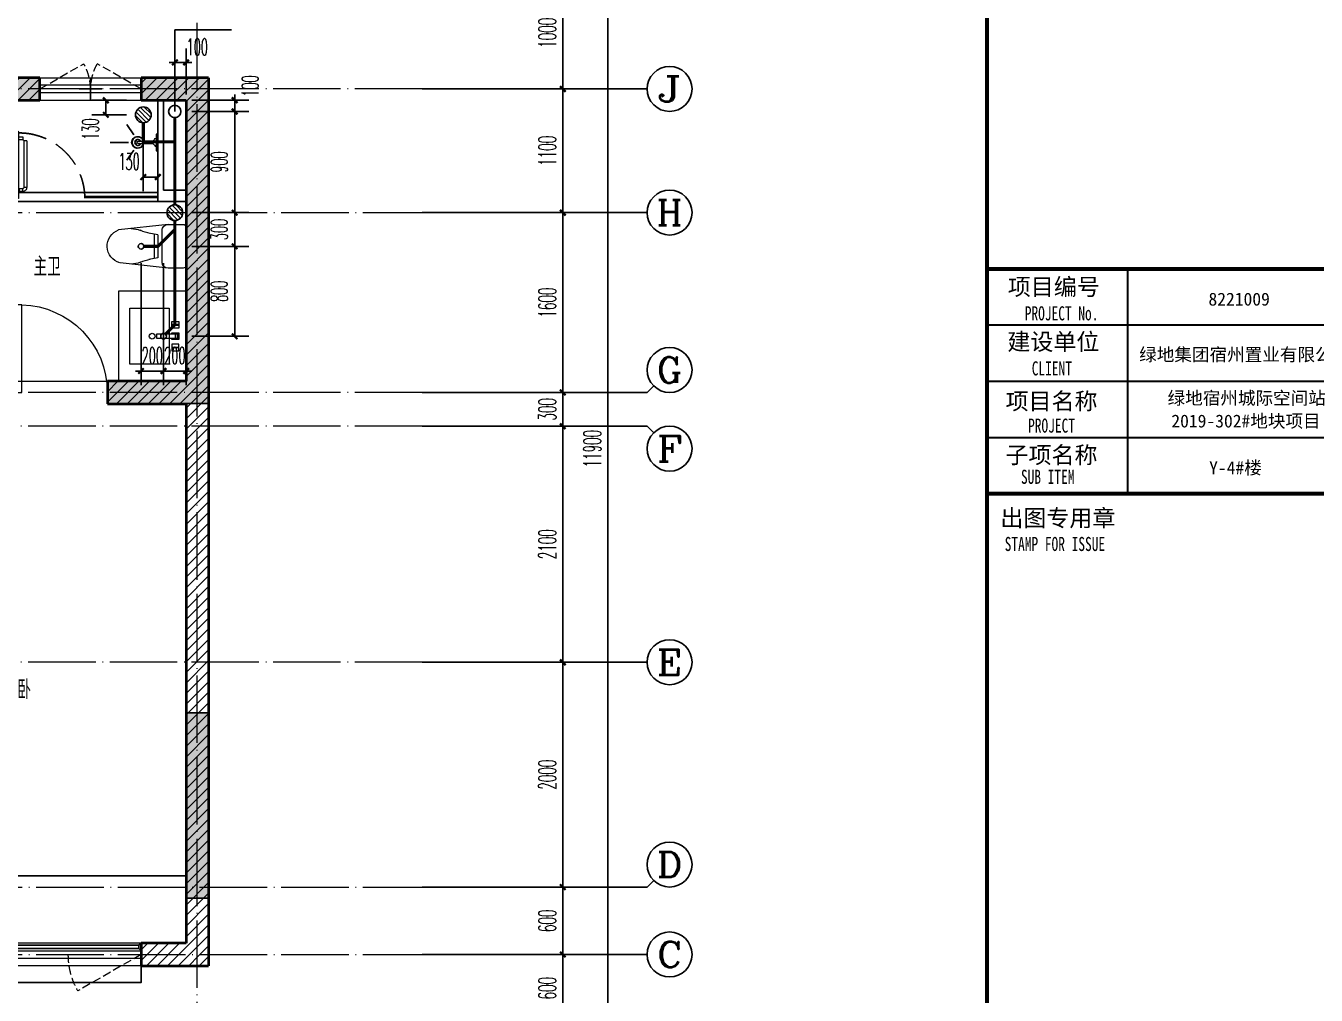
# Model space of a CAD drawing. Extents: x 27938 to 1042331, y -235042 to 1535213.
# Drawn here: x 729692 to 741167, y 135620 to 144244 of the extents above; entities that cross this region are included whole.
import ezdxf
from ezdxf.enums import TextEntityAlignment as Align

# ---------------------------------------------------------------- set-up
doc = ezdxf.new("R2010")
doc.units = 0
doc.header["$LTSCALE"] = 1000
doc.header["$MEASUREMENT"] = 0
doc.linetypes.add('DASH', pattern=[0.35, 0.25, -0.1])
doc.linetypes.add('DOTE', pattern=[2.42, 2, -0.2, 0.02, -0.2])
for name, color, linetype in [('$RECOVER_210609100354-32', 7, 'Continuous'), ('$RECOVER_210609100354-5', 7, 'Continuous'), ('3-栏杆1', 135, 'Continuous'), ('3.5方案汇报，与郭总、侯月琴确定户型_t8$0$2020.03.04 -1安徽标准化洋房户型(UA）_t8_t8$0$看线', 154, 'Continuous'), ('AXIS', 3, 'Continuous'), ('AXIS_TEXT', 4, 'Continuous'), ('COLUMN', 9, 'Continuous'), ('DIM_污水', 3, 'Continuous'), ('EQUIP_地漏', 7, 'Continuous'), ('EQUIP_污水', 7, 'Continuous'), ('IP-bath&kitchen-JOHNSON', 4, 'Continuous'), ('P-bath&kitchen-JOHNSON', 4, 'Continuous'), ('PIPE-污水', 2, 'W'), ('PUB_TEXT', 4, 'Continuous'), ('TWT_DIM', 3, 'Continuous'), ('VPIPE-污水', 2, 'W'), ('图框', 140, 'Continuous'), ('图签文字', 147, 'Continuous'), ('机电标识类', 1, 'Continuous'), ('看线', 251, 'Continuous')]:
    doc.layers.add(name, color=color, linetype=linetype)
for name, color, linetype, lineweight in [('DOTE', 19, 'DOTE', 9), ('LVTRY', 1, 'Continuous', 13), ('PUB_HATCH', 8, 'Continuous', 9), ('WALL', 9, 'Continuous', 40), ('WINDOW', 8, 'Continuous', 15), ('图签', 147, 'Continuous', 18), ('平面-空调室内机', 176, 'Continuous', 9), ('空调', 76, 'Continuous', 13)]:
    doc.layers.add(name, color=color, linetype=linetype, lineweight=lineweight)
doc.styles.add('_TCH_AXIS', font='COMPLEX', dxfattribs={"bigfont": 'GBCBIG'})
doc.styles.add('_TCH_DIM_T3', font='SIMPLEX.shx', dxfattribs={"width": 0.494118, "bigfont": 'GBCBIG.shx'})
doc.styles.add('COMPLEX', font='COMPLEX')
doc.styles.get("Standard").update_dxf_attribs({"font": 'gbenor.shx', "bigfont": 'gbcbig.shx'})
doc.styles.add('宋体', font='', dxfattribs={"height": 50})
doc.styles.add('建筑图签-1', font='simhei.ttf', dxfattribs={"width": 0.7})
doc.styles.get('宋体').set_extended_font_data('SimSun')
doc.linetypes.add('W', pattern='A,3,-0.2,["W",Standard,S=0.25,R=0,X=-0.1,Y=-0.115],-0.2', length=3.4)
doc.dimstyles.new('_TCH_ARCH&&50', dxfattribs={"dimtxt": 157.5, "dimasz": 50, "dimexe": 125, "dimexo": 150, "dimgap": 58.75, "dimtad": 1, "dimdec": 0, "dimzin": 0, "dimdsep": 46, "dimtxsty": '_TCH_DIM_T3', "dimblk": 'ARCHTICK', "dimcen": 0.09, "dimclrt": 7, "dimazin": 0, "dimtfac": 1, "dimtdec": 0, "dimtix": 1, "dimtmove": 2, "dimatfit": 3, "dimldrblk": 'ARCHTICK', "dimfxl": 1, "dimtolj": 1, "dimtzin": 0, "dimarcsym": 0})
doc.dimstyles.new('_TWT_ARCH&&50', dxfattribs={"dimtxt": 148.75, "dimasz": 50, "dimexe": 125, "dimexo": 150, "dimgap": 63.125, "dimtad": 1, "dimdec": 0, "dimzin": 0, "dimdsep": 46, "dimtxsty": '_TCH_DIM_T3', "dimblk": 'ARCHTICK', "dimcen": 0.09, "dimclrt": 7, "dimazin": 2, "dimtfac": 1, "dimtdec": 0, "dimtix": 1, "dimtmove": 2, "dimatfit": 3, "dimfxl": 1, "dimtolj": 1, "dimtzin": 0, "dimarcsym": 0})
pattern_1 = [(45, (0, 47.75), (-47.022601, 47.022601), [])]

# ---------------------------------------------------------------- blocks, each defined once
blk = doc.blocks.new('GFDGDGRDGRDG')
at = {"layer": 'DOTE', "linetype": 'DOTE', "ltscale": 0.3}
for p, q in [((624394, 360558), (624394, 376108)), ((626394, 371458), (573594, 371458)), ((573594, 370358), (626394, 370358)), ((626394, 368758), (573594, 368758)), ((626394, 368458), (573594, 368458)), ((626394, 366358), (573594, 366358)), ((573594, 364358), (626394, 364358)), ((573594, 363758), (626394, 363758))]:
    blk.add_line(p, q, dxfattribs=at)
blk = doc.blocks.new('rrrrrrrrrrrra')
at = {"color": 0}
for p, q in [((253, 484), (-87, 484)), ((-112, 459), (-112, 324)), ((278, 324), (278, 459)), ((-112, 324), (-64, -103)), ((-59, 271), (224, 271)), ((-21, 232), (-34, 154)), ((186, 232), (-21, 232)), ((186, 232), (199, 154)), ((278, 324), (228, -116)), ((191, 200), (-26, 200))]:
    blk.add_line(p, q, dxfattribs=at)
for centre, radius, start, end in [((-87, 459), 25, 90, 180), ((253, 459), 25, 0, 90), ((-59, 324), 53.3, 180, 270), ((224, 324), 53.3, 270, 0), ((-323, 210), 294, 333.5369, 351.4828), ((488, 210), 294, 188.5172, 206.4631), ((149, -3), 224, 158.5202, 180), ((16, -3), 224, 0, 21.4798), ((84, -64), 153, 195.0773, 340.1181)]:
    blk.add_arc(centre, radius, start, end, dxfattribs=at)
blk = doc.blocks.new('A$C1E0F638F')
at = {"color": 0}
for points in [[(500, 435), (500, 85), (0, 85), (0, 435)], [(270, 30), (230, 30), (230, 195), (270, 195)], [(120, 0), (180, 0), (180, 60), (120, 60)], [(147, 55), (153, 55), (153, 5), (147, 5)], [(230, 30), (270, 30), (270, 10), (230, 10)], [(380, 0), (320, 0), (320, 60), (380, 60)], [(353, 55), (347, 55), (347, 5), (353, 5)]]:
    blk.add_lwpolyline(points, close=True, dxfattribs=at)
blk.add_lwpolyline([(270, 60), (280, 60), (280, 0), (220, 0), (220, 60), (230, 60)], dxfattribs=at)
blk.add_circle((250, 236), 26, dxfattribs=at)
blk = doc.blocks.new('135')
blk.add_hatch(color=0).paths.add_polyline_path([(5, 2), (4, -1), (-5, 2), (-4, 5)])
at = {"color": 0}
for p, q in [((-6, 19), (-3, 19)), ((-3, 19), (-6, 19)), ((-6, 3), (5, -2)), ((-6, 3), (-5, 3)), ((-5, 11), (-5, 31)), ((5, 11), (-5, 11)), ((5, 10), (-5, 10)), ((-5, 3), (-4, 6)), ((-4, 6), (5, 2)), ((0, 0), (0, 39)), ((6, 19), (3, 19)), ((3, 19), (6, 19)), ((4, -1), (5, 2)), ((5, 11), (5, 32)), ((4, -1), (6, -2))]:
    blk.add_line(p, q, dxfattribs=at)
for centre, radius, start, end in [((6, 16), 13.5, 151.0147, 204.8403), ((13, 4), 20.5, 163.0924, 182.0012), ((-6, 4), 1, 184.2275, 248.4661), ((-5, 22), 0.5, 335.7643, 151.0147), ((4, 18), 9.42, 155.7643, 171.9773), ((9, 15), 14.6, 166.278, 198.0953), ((14, 4), 19.5, 163.7443, 182.5269), ((-5, 3), 0.5, 181.9385, 247.2597), ((5, 22), 0.5, 29.8425, 204.574), ((-6, 17), 11.7, 10.475, 24.574), ((-6, 15), 12.4, 338.6449, 16.0476), ((29, 7), 24, 172.9439, 199.2318), ((-6, 16), 13.4, 334.9111, 29.8425), ((26, 6), 20.6, 169.1454, 199.9526), ((6, -1), 1.17, 247.4597, 19.9526), ((6, -1), 0.5, 247.4597, 19.2318)]:
    blk.add_arc(centre, radius, start, end, dxfattribs=at)
blk.add_open_spline([(-5, 31), (-4, 31), (-2, 33), (1, 29), (3, 31), (5, 32)], degree=3, knots=[0, 0, 0, 0, 3.066329, 6.218313, 11.124135, 11.124135, 11.124135, 11.124135], dxfattribs=at)
blk = doc.blocks.new('SDFAWERAWER')
at = {"layer": 'LVTRY', "color": 0}
for p, q in [((593941, -1242210), (593784, -1242595)), ((593941, -1242210), (593965, -1242220)), ((593988, -1242191), (593978, -1242214)), ((594017, -1242203), (593988, -1242191)), ((594016, -1242220), (594027, -1242193)), ((594026, -1242204), (594018, -1242222)), ((594025, -1242211), (594021, -1242220)), ((594023, -1242211), (594030, -1242194)), ((594025, -1242211), (594031, -1242197)), ((594027, -1242193), (594033, -1242195)), ((594030, -1242194), (594031, -1242197)), ((594032, -1242197), (594033, -1242195)), ((594033, -1242195), (594034, -1242197)), ((594034, -1242198), (594034, -1242197)), ((594047, -1242201), (594036, -1242229)), ((594037, -1242211), (594088, -1242232)), ((594042, -1242228), (594051, -1242205)), ((594050, -1242202), (594043, -1242218)), ((594047, -1242201), (594050, -1242202)), ((594050, -1242202), (594051, -1242205)), ((593965, -1242220), (593807, -1242604)), ((594007, -1242226), (593978, -1242214)), ((594016, -1242220), (594022, -1242223)), ((594018, -1242222), (594021, -1242220)), ((594023, -1242221), (594022, -1242223)), ((594022, -1242223), (594024, -1242222)), ((594024, -1242221), (594024, -1242222)), ((594028, -1242234), (594078, -1242255)), ((594036, -1242229), (594039, -1242230)), ((594039, -1242230), (594045, -1242214)), ((594039, -1242230), (594042, -1242228)), ((594057, -1242246), (594067, -1242223)), ((593784, -1242595), (593807, -1242604)), ((593803, -1242641), (593813, -1242618)), ((593803, -1242641), (593833, -1242653)), ((593813, -1242618), (593842, -1242630)), ((593842, -1242630), (593833, -1242653)), ((593834, -1242656), (593833, -1242653)), ((593845, -1242629), (593834, -1242656)), ((593836, -1242657), (593834, -1242656)), ((593848, -1242630), (593836, -1242657)), ((593845, -1242629), (593842, -1242630)), ((593848, -1242630), (593845, -1242629)), ((593847, -1242662), (593858, -1242634)), ((593847, -1242662), (593850, -1242663)), ((593850, -1242663), (593861, -1242635)), ((593852, -1242662), (593862, -1242637)), ((593858, -1242634), (593861, -1242635)), ((593861, -1242635), (593862, -1242637))]:
    blk.add_line(p, q, dxfattribs=at)
blk.add_lwpolyline([(593823, -1242717), (594046, -1242174), (594037, -1242170), (593814, -1242713)], close=True, dxfattribs=at)
blk.add_arc((594075, -1242240), 15.3, 281.7932, 33.7019, dxfattribs=at)
for centre, major_axis, start_param, end_param in [((593974, -1242224), (3.93, 9.6), 0, 1.570796), ((593817, -1242608), (13.5, 33.1), 1.570796, 3.141593), ((593817, -1242608), (3.93, 9.6), 1.570796, 3.141593)]:
    blk.add_ellipse(centre, major_axis=major_axis, ratio=1, start_param=start_param, end_param=end_param, dxfattribs=at)
at = {"layer": 'P-bath&kitchen-JOHNSON', "color": 0, "linetype": 'DASH'}
blk.add_arc((593810, -1242714), 586, 67.5369, 157.1325, dxfattribs=at)
at = {"layer": 'LVTRY', "color": 8, "xscale": -1, "rotation": 157.7329157530927}
blk.add_blockref('135', (594045, -1242162), dxfattribs=at)
blk = doc.blocks.new('A$C5DCB2F21')
at = {"layer": 'IP-bath&kitchen-JOHNSON', "color": 0}
for p, q in [((-68, -213), (-158, -275)), ((68, -213), (158, -275)), ((0, -261), (0, -425))]:
    blk.add_line(p, q, dxfattribs=at)
for centre, major_axis, ratio, start_param, end_param in [((0, -179), (-51, 0), 0.990052, -1.36297, 4.504563), ((0, -178), (-26.8, 0), 0.994812, -1.167677, 4.309269)]:
    blk.add_ellipse(centre, major_axis=major_axis, ratio=ratio, start_param=start_param, end_param=end_param, dxfattribs=at)
at = {"layer": 'LVTRY', "color": 0}
for p, q in [((74, 0), (-74, 0)), ((-10, -174), (-10, -49)), ((11, -174), (11, -49))]:
    blk.add_line(p, q, dxfattribs=at)
blk.add_lwpolyline([(74, 0), (74, -16), (-74, -16), (-74, 0)], dxfattribs=at)
for points in [[(-26, -31, -0.364142), (-38, -16, -0.020495)], [(-10, -49, 0.214893), (-26, -31, 7.649644)], [(11, -49, -0.21439), (26, -31, -7.649644)], [(26, -31, 0.364142), (38, -16, 0.020495)]]:
    blk.add_lwpolyline(points, format="xyb", dxfattribs=at)
blk.add_arc((0, -174), 10.5, 180, 0, dxfattribs=at)
for centre, major_axis, ratio, start_param, end_param in [((0, -181), (53.6, 0), 0.987577, 1.76809, 7.656688), ((-12, -165), (0, 1.43), 0.85, -1.570796, 4.712389), ((-12, -189), (0, 1.43), 0.85, 4.712389, 10.995574), ((12, -165), (0, 1.43), 0.85, 4.712389, 10.995574), ((12, -189), (0, 1.43), 0.85, 4.712389, 10.995574)]:
    blk.add_ellipse(centre, major_axis=major_axis, ratio=ratio, start_param=start_param, end_param=end_param, dxfattribs=at)
blk = doc.blocks.new('fgdfsdfsfssfes')
at = {"layer": '$RECOVER_210609100354-32', "color": 8}
for points in [[(575944, 371358), (575944, 370458), (575694, 370458)], [(575894, 371358), (575894, 370558), (575694, 370558)]]:
    blk.add_lwpolyline(points, dxfattribs=at)
at = {"layer": 'IP-bath&kitchen-JOHNSON', "color": 8}
for p, q in [((575944, 370538), (577294, 370538)), ((575944, 370503), (576594, 370503)), ((575944, 370493), (576594, 370493)), ((575944, 370458), (577294, 370458)), ((576594, 370493), (576594, 370503)), ((577294, 370493), (577194, 370493)), ((577194, 370483), (577194, 370493)), ((577294, 370483), (577194, 370483))]:
    blk.add_line(p, q, dxfattribs=at)
at = {"layer": 'LVTRY', "color": 8}
blk.add_lwpolyline([(576294, 368858), (575694, 368858), (575694, 369658), (576294, 369658)], close=True, dxfattribs=at)
at = {"layer": 'IP-bath&kitchen-JOHNSON', "color": 8, "rotation": 22.25976934310711}
blk.add_blockref('SDFAWERAWER', (-443125, 1295644), dxfattribs=at)
at = {"layer": 'LVTRY', "color": 8, "rotation": 90.008488524447}
blk.add_blockref('A$C5DCB2F21', (575944, 370983), dxfattribs=at)
at = {"layer": 'LVTRY', "color": 8, "extrusion": (0, 0, -1), "xscale": -1, "zscale": -1, "rotation": 270}
blk.add_blockref('rrrrrrrrrrrra', (-576178, 369976), dxfattribs=at)
at = {"layer": 'LVTRY', "color": 8, "xscale": -1, "rotation": 270}
blk.add_blockref('A$C1E0F638F', (575759, 369009), dxfattribs=at)
blk = doc.blocks.new('HFHFHFHFTF')
at = {"layer": 'PUB_HATCH'}
for points in [[(583717, 373624), (583717, 373824), (583217, 373824), (583217, 372974), (583417, 372974), (583417, 373624)], [(585217, 373824), (584617, 373824), (584617, 373624), (585017, 373624), (585017, 371124), (584317, 371124), (584317, 370924), (585217, 370924)], [(585217, 366524), (585217, 368174), (585017, 368174), (585017, 366524)]]:
    blk.add_hatch(color=256, dxfattribs=at).paths.add_polyline_path(points)
at = {"layer": 'COLUMN', "color": 8}
for p, q in [((583717, 373824), (583217, 373824)), ((583717, 373624), (583717, 373824)), ((585217, 373824), (584617, 373824)), ((584617, 373824), (584617, 373624)), ((585217, 370924), (585217, 373824)), ((583417, 373624), (583717, 373624)), ((584617, 373624), (585017, 373624)), ((585017, 373624), (585017, 371124)), ((585017, 371124), (584317, 371124)), ((584317, 371124), (584317, 370924)), ((584317, 370924), (585217, 370924)), ((585217, 368174), (585017, 368174)), ((585017, 368174), (585017, 366524)), ((585217, 366524), (585217, 368174)), ((585017, 366524), (585217, 366524))]:
    blk.add_line(p, q, dxfattribs=at)
blk = doc.blocks.new('DSFDS')
at = {"layer": '3-栏杆1', "color": 0}
for p, q in [((490703, 517231), (490682, 517248)), ((490682, 517248), (490703, 517231)), ((490682, 517182), (490703, 517201)), ((492462, 517231), (490703, 517231)), ((490703, 517231), (490703, 517201)), ((490703, 517201), (492462, 517201)), ((492462, 517231), (492482, 517248)), ((492482, 517248), (492462, 517231)), ((492462, 517231), (492462, 517201)), ((492462, 517201), (492482, 517182)), ((492482, 517182), (492462, 517201))]:
    blk.add_line(p, q, dxfattribs=at)
blk = doc.blocks.new('dongkong')
at = {"color": 0}
blk.add_wipeout([(-603756, 210771), (-603756, 210571), (-603836, 210571), (-603836, 210771)], dxfattribs=at)
at = {"layer": '机电标识类', "color": 0, "linetype": 'DASH', "ltscale": 400}
for p, q in [((-603796, 210771), (-603796, 210571)), ((-603896, 210671), (-603696, 210671))]:
    blk.add_line(p, q, dxfattribs=at)
at = {"layer": '空调', "color": 0, "linetype": 'DASH', "const_width": 2}
blk.add_lwpolyline([(-603756, 210771), (-603756, 210571), (-603836, 210571), (-603836, 210771)], close=True, dxfattribs=at)
blk = doc.blocks.new('A$C3EFC1732')
at = {"layer": '图框'}
for points, const_width in [([(118155, -58400), (118155, -1000)], 70), ([(118155, -23300), (125155, -23300)], 70), ([(118155, -23300), (125155, -23300)], 70), ([(120655, -27300), (120655, -23300)], 35), ([(118155, -24300), (125155, -24300)], 35), ([(118155, -25300), (125155, -25300)], 35), ([(118155, -26300), (125155, -26300)], 35), ([(125155, -27300), (118155, -27300)], 70)]:
    blk.add_lwpolyline(points, dxfattribs=dict(at, const_width=const_width))
at = {"layer": '图框', "style": '建筑图签-1', "width": 0.7}
for s, p in [('PROJECT No.', (118825, -24215, -1799)), ('CLIENT', (118949, -25194)), ('PROJECT', (118884, -26213)), ('SUB ITEM', (118757, -27124)), ('STAMP FOR ISSUE', (118468, -28319))]:
    blk.add_text(s, height=250, dxfattribs=at).set_placement(p)
at = {"layer": '图签', "color": 2, "style": '宋体'}
for s, height, p in [('8221009', 229.3, (122092, -23952)), ('绿地集团宿州置业有限公司', 229.34, (120860, -24938)), ('绿地宿州城际空间站', 229.3, (121365, -25712)), ('2019-302#地块项目', 229.34, (121432, -26121))]:
    blk.add_text(s, height=height, dxfattribs=at).set_placement(p)
at = {"layer": '图签文字', "color": 7, "style": '建筑图签-1'}
for s, p in [('项目编号', (118523, -23768)), ('建设单位', (118515, -24745)), ('项目名称', (118482, -25803)), ('子项名称', (118482, -26760)), ('出图专用章', (118391, -27882))]:
    blk.add_text(s, height=300, dxfattribs=at).set_placement(p)
blk = doc.blocks.new('_ArchTick')
at = {"color": 0, "linetype": 'ByBlock', "const_width": 0.4}
blk.add_lwpolyline([(-0.5, -0.5), (0.5, 0.5)], dxfattribs=at)
blk = doc.blocks.new('*D205')
at = {"layer": 'Defpoints', "color": 0}
for p in [(730716, 142282), (730916, 142282), (730916, 141173)]:
    blk.add_point(p, dxfattribs=at)
at = {"layer": 'TWT_DIM', "color": 0, "lineweight": -2}
for p, q in [((730716, 142132), (730716, 141048)), ((730916, 142132), (730916, 141048)), ((730716, 141173), (730666, 141173)), ((730716, 141173), (730916, 141173)), ((730916, 141173), (730966, 141173))]:
    blk.add_line(p, q, dxfattribs=at)
at = {"layer": 'TWT_DIM', "color": 0, "lineweight": -2, "xscale": 50, "yscale": 50, "zscale": 50}
blk.add_blockref('_ArchTick', (730716, 141173), dxfattribs=at)
at = {"layer": 'TWT_DIM', "color": 0, "lineweight": -2, "xscale": 50, "yscale": 50, "zscale": 50, "rotation": 180}
blk.add_blockref('_ArchTick', (730916, 141173), dxfattribs=at)
at = {"layer": 'TWT_DIM', "color": 7, "insert": (730816, 141310), "char_height": 148.8, "attachment_point": 5, "style": '_TCH_DIM_T3'}
blk.add_mtext('\\A1;200', dxfattribs=at)
blk = doc.blocks.new('*D206')
at = {"layer": 'Defpoints', "color": 0}
for p in [(730916, 142282), (731117, 142282), (731117, 141173)]:
    blk.add_point(p, dxfattribs=at)
at = {"layer": 'TWT_DIM', "color": 0, "lineweight": -2}
for p, q in [((730916, 142132), (730916, 141048)), ((731117, 142132), (731117, 141048)), ((730916, 141173), (730866, 141173)), ((730916, 141173), (731117, 141173)), ((731117, 141173), (731167, 141173))]:
    blk.add_line(p, q, dxfattribs=at)
at = {"layer": 'TWT_DIM', "color": 0, "lineweight": -2, "xscale": 50, "yscale": 50, "zscale": 50}
blk.add_blockref('_ArchTick', (730916, 141173), dxfattribs=at)
at = {"layer": 'TWT_DIM', "color": 0, "lineweight": -2, "xscale": 50, "yscale": 50, "zscale": 50, "rotation": 180}
blk.add_blockref('_ArchTick', (731117, 141173), dxfattribs=at)
at = {"layer": 'TWT_DIM', "color": 7, "insert": (731017, 141310), "char_height": 148.8, "attachment_point": 5, "style": '_TCH_DIM_T3'}
blk.add_mtext('\\A1;200', dxfattribs=at)
blk = doc.blocks.new('*D207')
at = {"layer": 'Defpoints', "color": 0}
for p in [(730736, 143452), (730866, 143452), (730866, 142899)]:
    blk.add_point(p, dxfattribs=at)
at = {"layer": 'TWT_DIM', "color": 0, "lineweight": -2}
for p, q in [((730736, 143302), (730736, 142774)), ((730866, 143302), (730866, 142774)), ((730736, 142899), (730866, 142899))]:
    blk.add_line(p, q, dxfattribs=at)
at = {"layer": 'TWT_DIM', "color": 0, "lineweight": -2, "xscale": 50, "yscale": 50, "zscale": 50, "rotation": 180}
blk.add_blockref('_ArchTick', (730736, 142899), dxfattribs=at)
at = {"layer": 'TWT_DIM', "color": 0, "lineweight": -2, "xscale": 50, "yscale": 50, "zscale": 50}
blk.add_blockref('_ArchTick', (730866, 142899), dxfattribs=at)
at = {"layer": 'TWT_DIM', "color": 7, "insert": (730610, 143037), "char_height": 148.8, "attachment_point": 5, "style": '_TCH_DIM_T3'}
blk.add_mtext('\\A1;130', dxfattribs=at)
blk = doc.blocks.new('*D208')
at = {"layer": 'Defpoints', "color": 0}
for p in [(730403, 143582), (730736, 143582), (730736, 143452)]:
    blk.add_point(p, dxfattribs=at)
at = {"layer": 'TWT_DIM', "color": 0, "lineweight": -2}
for p, q in [((730586, 143582), (730278, 143582)), ((730403, 143452), (730403, 143582)), ((730586, 143452), (730278, 143452))]:
    blk.add_line(p, q, dxfattribs=at)
at = {"layer": 'TWT_DIM', "color": 0, "lineweight": -2, "xscale": 50, "yscale": 50, "zscale": 50}
for p, rotation in [((730403, 143582), 90), ((730403, 143452), 270)]:
    blk.add_blockref('_ArchTick', p, dxfattribs=dict(at, rotation=rotation))
at = {"layer": 'TWT_DIM', "color": 7, "insert": (730266, 143326), "char_height": 148.8, "attachment_point": 5, "rotation": 90, "style": '_TCH_DIM_T3'}
blk.add_mtext('\\A1;130', dxfattribs=at)
blk = doc.blocks.new('*D397')
at = {"layer": 'Defpoints', "color": 0}
for p in [(731117, 143918), (731017, 143482), (731117, 143482)]:
    blk.add_point(p, dxfattribs=at)
at = {"layer": 'TWT_DIM', "color": 0, "lineweight": -2}
for p, q in [((731017, 143632), (731017, 144043)), ((731117, 143632), (731117, 144043)), ((731017, 143918), (730967, 143918)), ((731017, 143918), (731117, 143918)), ((731117, 143918), (731167, 143918))]:
    blk.add_line(p, q, dxfattribs=at)
at = {"layer": 'TWT_DIM', "color": 0, "lineweight": -2, "xscale": 50, "yscale": 50, "zscale": 50}
blk.add_blockref('_ArchTick', (731017, 143918), dxfattribs=at)
at = {"layer": 'TWT_DIM', "color": 0, "lineweight": -2, "xscale": 50, "yscale": 50, "zscale": 50, "rotation": 180}
blk.add_blockref('_ArchTick', (731117, 143918), dxfattribs=at)
at = {"layer": 'TWT_DIM', "color": 7, "insert": (731217, 144056), "char_height": 148.8, "attachment_point": 5, "style": '_TCH_DIM_T3'}
blk.add_mtext('\\A1;100', dxfattribs=at)
blk = doc.blocks.new('*D398')
at = {"layer": 'Defpoints', "color": 0}
for p in [(731017, 142282), (731549, 142282), (731017, 141482)]:
    blk.add_point(p, dxfattribs=at)
at = {"layer": 'TWT_DIM', "color": 0, "lineweight": -2}
for p, q in [((731167, 142282), (731674, 142282)), ((731549, 141482), (731549, 142282)), ((731167, 141482), (731674, 141482))]:
    blk.add_line(p, q, dxfattribs=at)
at = {"layer": 'TWT_DIM', "color": 0, "lineweight": -2, "xscale": 50, "yscale": 50, "zscale": 50}
for p, rotation in [((731549, 142282), 90), ((731549, 141482), 270)]:
    blk.add_blockref('_ArchTick', p, dxfattribs=dict(at, rotation=rotation))
at = {"layer": 'TWT_DIM', "color": 7, "insert": (731412, 141882), "char_height": 148.8, "attachment_point": 5, "rotation": 90, "style": '_TCH_DIM_T3'}
blk.add_mtext('\\A1;800', dxfattribs=at)
blk = doc.blocks.new('*D399')
at = {"layer": 'Defpoints', "color": 0}
for p in [(731017, 142582), (731549, 142582), (731017, 142282)]:
    blk.add_point(p, dxfattribs=at)
at = {"layer": 'TWT_DIM', "color": 0, "lineweight": -2}
for p, q in [((731167, 142582), (731674, 142582)), ((731549, 142582), (731549, 142632)), ((731549, 142282), (731549, 142582)), ((731167, 142282), (731674, 142282)), ((731549, 142282), (731549, 142232))]:
    blk.add_line(p, q, dxfattribs=at)
at = {"layer": 'TWT_DIM', "color": 0, "lineweight": -2, "xscale": 50, "yscale": 50, "zscale": 50}
for p, rotation in [((731549, 142582), 270), ((731549, 142282), 90)]:
    blk.add_blockref('_ArchTick', p, dxfattribs=dict(at, rotation=rotation))
at = {"layer": 'TWT_DIM', "color": 7, "insert": (731412, 142432), "char_height": 148.8, "attachment_point": 5, "rotation": 90, "style": '_TCH_DIM_T3'}
blk.add_mtext('\\A1;300', dxfattribs=at)
blk = doc.blocks.new('*D400')
at = {"layer": 'Defpoints', "color": 0}
for p in [(731017, 143482), (731549, 143482), (731017, 142582)]:
    blk.add_point(p, dxfattribs=at)
at = {"layer": 'TWT_DIM', "color": 0, "lineweight": -2}
for p, q in [((731167, 143482), (731674, 143482)), ((731549, 142582), (731549, 143482)), ((731167, 142582), (731674, 142582))]:
    blk.add_line(p, q, dxfattribs=at)
at = {"layer": 'TWT_DIM', "color": 0, "lineweight": -2, "xscale": 50, "yscale": 50, "zscale": 50}
for p, rotation in [((731549, 143482), 90), ((731549, 142582), 270)]:
    blk.add_blockref('_ArchTick', p, dxfattribs=dict(at, rotation=rotation))
at = {"layer": 'TWT_DIM', "color": 7, "insert": (731412, 143032), "char_height": 148.8, "attachment_point": 5, "rotation": 90, "style": '_TCH_DIM_T3'}
blk.add_mtext('\\A1;900', dxfattribs=at)
blk = doc.blocks.new('*D401')
at = {"layer": 'Defpoints', "color": 0}
for p in [(731017, 143582), (731549, 143582), (731017, 143482)]:
    blk.add_point(p, dxfattribs=at)
at = {"layer": 'TWT_DIM', "color": 0, "lineweight": -2}
for p, q in [((731167, 143582), (731674, 143582)), ((731549, 143582), (731549, 143632)), ((731549, 143482), (731549, 143582)), ((731167, 143482), (731674, 143482)), ((731549, 143482), (731549, 143432))]:
    blk.add_line(p, q, dxfattribs=at)
at = {"layer": 'TWT_DIM', "color": 0, "lineweight": -2, "xscale": 50, "yscale": 50, "zscale": 50}
for p, rotation in [((731549, 143582), 270), ((731549, 143482), 90)]:
    blk.add_blockref('_ArchTick', p, dxfattribs=dict(at, rotation=rotation))
at = {"layer": 'TWT_DIM', "color": 7, "insert": (731687, 143709), "char_height": 148.8, "attachment_point": 5, "rotation": 90, "style": '_TCH_DIM_T3'}
blk.add_mtext('\\A1;100', dxfattribs=at)
blk = doc.blocks.new('*D463')
at = {"layer": 'AXIS', "color": 0, "lineweight": -2}
for p, q in [((733367, 135982), (734592, 135982)), ((734467, 135382), (734467, 135982)), ((733367, 135382), (734592, 135382))]:
    blk.add_line(p, q, dxfattribs=at)
at = {"layer": 'Defpoints', "color": 0}
for p in [(733217, 135982), (734467, 135982), (733217, 135382)]:
    blk.add_point(p, dxfattribs=at)
at = {"layer": 'AXIS', "color": 0, "lineweight": -2, "xscale": 50, "yscale": 50, "zscale": 50}
for p, rotation in [((734467, 135982), 90), ((734467, 135382), 270)]:
    blk.add_blockref('_ArchTick', p, dxfattribs=dict(at, rotation=rotation))
at = {"layer": 'AXIS', "color": 7, "insert": (734329, 135682), "char_height": 157.5, "attachment_point": 5, "rotation": 90, "style": '_TCH_DIM_T3'}
blk.add_mtext('\\A1;600', dxfattribs=at)
blk = doc.blocks.new('*D464')
at = {"layer": 'AXIS', "color": 0, "lineweight": -2}
for p, q in [((733367, 136582), (734592, 136582)), ((734467, 135982), (734467, 136582)), ((733367, 135982), (734592, 135982))]:
    blk.add_line(p, q, dxfattribs=at)
at = {"layer": 'Defpoints', "color": 0}
for p in [(733217, 136582), (734467, 136582), (733217, 135982)]:
    blk.add_point(p, dxfattribs=at)
at = {"layer": 'AXIS', "color": 0, "lineweight": -2, "xscale": 50, "yscale": 50, "zscale": 50}
for p, rotation in [((734467, 136582), 90), ((734467, 135982), 270)]:
    blk.add_blockref('_ArchTick', p, dxfattribs=dict(at, rotation=rotation))
at = {"layer": 'AXIS', "color": 7, "insert": (734329, 136282), "char_height": 157.5, "attachment_point": 5, "rotation": 90, "style": '_TCH_DIM_T3'}
blk.add_mtext('\\A1;600', dxfattribs=at)
blk = doc.blocks.new('*D465')
at = {"layer": 'AXIS', "color": 0, "lineweight": -2}
for p, q in [((733367, 138582), (734592, 138582)), ((734467, 136582), (734467, 138582)), ((733367, 136582), (734592, 136582))]:
    blk.add_line(p, q, dxfattribs=at)
at = {"layer": 'Defpoints', "color": 0}
for p in [(733217, 138582), (734467, 138582), (733217, 136582)]:
    blk.add_point(p, dxfattribs=at)
at = {"layer": 'AXIS', "color": 0, "lineweight": -2, "xscale": 50, "yscale": 50, "zscale": 50}
for p, rotation in [((734467, 138582), 90), ((734467, 136582), 270)]:
    blk.add_blockref('_ArchTick', p, dxfattribs=dict(at, rotation=rotation))
at = {"layer": 'AXIS', "color": 7, "insert": (734329, 137582), "char_height": 157.5, "attachment_point": 5, "rotation": 90, "style": '_TCH_DIM_T3'}
blk.add_mtext('\\A1;2000', dxfattribs=at)
blk = doc.blocks.new('*D466')
at = {"layer": 'AXIS', "color": 0, "lineweight": -2}
for p, q in [((733367, 140682), (734592, 140682)), ((734467, 138582), (734467, 140682)), ((733367, 138582), (734592, 138582))]:
    blk.add_line(p, q, dxfattribs=at)
at = {"layer": 'Defpoints', "color": 0}
for p in [(733217, 140682), (734467, 140682), (733217, 138582)]:
    blk.add_point(p, dxfattribs=at)
at = {"layer": 'AXIS', "color": 0, "lineweight": -2, "xscale": 50, "yscale": 50, "zscale": 50}
for p, rotation in [((734467, 140682), 90), ((734467, 138582), 270)]:
    blk.add_blockref('_ArchTick', p, dxfattribs=dict(at, rotation=rotation))
at = {"layer": 'AXIS', "color": 7, "insert": (734329, 139632), "char_height": 157.5, "attachment_point": 5, "rotation": 90, "style": '_TCH_DIM_T3'}
blk.add_mtext('\\A1;2100', dxfattribs=at)
blk = doc.blocks.new('*D467')
at = {"layer": 'AXIS', "color": 0, "lineweight": -2}
for p, q in [((733367, 140982), (734592, 140982)), ((734467, 140982), (734467, 141032)), ((734467, 140682), (734467, 140982)), ((733367, 140682), (734592, 140682)), ((734467, 140682), (734467, 140632))]:
    blk.add_line(p, q, dxfattribs=at)
at = {"layer": 'Defpoints', "color": 0}
for p in [(733217, 140982), (734467, 140982), (733217, 140682)]:
    blk.add_point(p, dxfattribs=at)
at = {"layer": 'AXIS', "color": 0, "lineweight": -2, "xscale": 50, "yscale": 50, "zscale": 50}
for p, rotation in [((734467, 140982), 270), ((734467, 140682), 90)]:
    blk.add_blockref('_ArchTick', p, dxfattribs=dict(at, rotation=rotation))
at = {"layer": 'AXIS', "color": 7, "insert": (734329, 140832), "char_height": 157.5, "attachment_point": 5, "rotation": 90, "style": '_TCH_DIM_T3'}
blk.add_mtext('\\A1;300', dxfattribs=at)
blk = doc.blocks.new('*D468')
at = {"layer": 'AXIS', "color": 0, "lineweight": -2}
for p, q in [((733367, 142582), (734592, 142582)), ((734467, 140982), (734467, 142582)), ((733367, 140982), (734592, 140982))]:
    blk.add_line(p, q, dxfattribs=at)
at = {"layer": 'Defpoints', "color": 0}
for p in [(733217, 142582), (734467, 142582), (733217, 140982)]:
    blk.add_point(p, dxfattribs=at)
at = {"layer": 'AXIS', "color": 0, "lineweight": -2, "xscale": 50, "yscale": 50, "zscale": 50}
for p, rotation in [((734467, 142582), 90), ((734467, 140982), 270)]:
    blk.add_blockref('_ArchTick', p, dxfattribs=dict(at, rotation=rotation))
at = {"layer": 'AXIS', "color": 7, "insert": (734329, 141782), "char_height": 157.5, "attachment_point": 5, "rotation": 90, "style": '_TCH_DIM_T3'}
blk.add_mtext('\\A1;1600', dxfattribs=at)
blk = doc.blocks.new('*D469')
at = {"layer": 'AXIS', "color": 0, "lineweight": -2}
for p, q in [((733367, 143682), (734592, 143682)), ((734467, 142582), (734467, 143682)), ((733367, 142582), (734592, 142582))]:
    blk.add_line(p, q, dxfattribs=at)
at = {"layer": 'Defpoints', "color": 0}
for p in [(733217, 143682), (734467, 143682), (733217, 142582)]:
    blk.add_point(p, dxfattribs=at)
at = {"layer": 'AXIS', "color": 0, "lineweight": -2, "xscale": 50, "yscale": 50, "zscale": 50}
for p, rotation in [((734467, 143682), 90), ((734467, 142582), 270)]:
    blk.add_blockref('_ArchTick', p, dxfattribs=dict(at, rotation=rotation))
at = {"layer": 'AXIS', "color": 7, "insert": (734329, 143132), "char_height": 157.5, "attachment_point": 5, "rotation": 90, "style": '_TCH_DIM_T3'}
blk.add_mtext('\\A1;1100', dxfattribs=at)
blk = doc.blocks.new('*D470')
at = {"layer": 'AXIS', "color": 0, "lineweight": -2}
for p, q in [((733367, 144682), (734592, 144682)), ((734467, 143682), (734467, 144682)), ((733367, 143682), (734592, 143682))]:
    blk.add_line(p, q, dxfattribs=at)
at = {"layer": 'Defpoints', "color": 0}
for p in [(733217, 144682), (734467, 144682), (733217, 143682)]:
    blk.add_point(p, dxfattribs=at)
at = {"layer": 'AXIS', "color": 0, "lineweight": -2, "xscale": 50, "yscale": 50, "zscale": 50}
for p, rotation in [((734467, 144682), 90), ((734467, 143682), 270)]:
    blk.add_blockref('_ArchTick', p, dxfattribs=dict(at, rotation=rotation))
at = {"layer": 'AXIS', "color": 7, "insert": (734329, 144182), "char_height": 157.5, "attachment_point": 5, "rotation": 90, "style": '_TCH_DIM_T3'}
blk.add_mtext('\\A1;1000', dxfattribs=at)
blk = doc.blocks.new('*D473')
at = {"layer": 'AXIS', "color": 0, "lineweight": -2}
for p, q in [((733367, 146432), (734992, 146432)), ((734867, 134532), (734867, 146432)), ((733367, 134532), (734992, 134532))]:
    blk.add_line(p, q, dxfattribs=at)
at = {"layer": 'Defpoints', "color": 0}
for p in [(733217, 146432), (734867, 146432), (733217, 134532)]:
    blk.add_point(p, dxfattribs=at)
at = {"layer": 'AXIS', "color": 0, "lineweight": -2, "xscale": 50, "yscale": 50, "zscale": 50}
for p, rotation in [((734867, 146432), 90), ((734867, 134532), 270)]:
    blk.add_blockref('_ArchTick', p, dxfattribs=dict(at, rotation=rotation))
at = {"layer": 'AXIS', "color": 7, "insert": (734729, 140482), "char_height": 157.5, "attachment_point": 5, "rotation": 90, "style": '_TCH_DIM_T3'}
blk.add_mtext('\\A1;11900', dxfattribs=at)
blk = doc.blocks.new('_AXISO')
blk.add_circle((0, 0), 0.5)
at = {"layer": 'AXIS_TEXT', "style": 'COMPLEX', "width": 1.041667}
blk.add_attdef('A', text='', height=0.56, dxfattribs=at).set_placement((-0.25, -0.28), (0.25, -0.28), align=Align.FIT)
blk = doc.blocks.new('$TwtSys$00000141')
for p, q in [((-141, 12), (-15, 138)), ((-141, 12), (-15, 138)), ((-131, -53), (53, 131)), ((-131, -53), (53, 131)), ((-100, -100), (100, 100)), ((-100, -100), (100, 100)), ((-49, -131), (131, 49)), ((-49, -131), (131, 49)), ((17, -138), (138, -17)), ((17, -138), (138, -17))]:
    blk.add_line(p, q)
blk.add_circle((0, 0), 141)
blk.add_circle((0, 0), 141)
blk = doc.blocks.new('$TwtSys$00000147')
blk.add_circle((0, 0, 0), 25)
blk = doc.blocks.new('$WINLIB2D$00000001')
at = {"color": 0}
for points in [[(-0.5, 0.5), (-0.5, -0.5)], [(-0.5, 0.5), (0.5, 0.5)], [(0.5, -0.5), (0.5, 0.5)], [(0.5, 0.1667), (-0.5, 0.1667)], [(0.5, -0.1667), (-0.5, -0.1667)], [(-0.5, -0.5), (0.5, -0.5)]]:
    blk.add_lwpolyline(points, dxfattribs=at)
blk = doc.blocks.new('$DorLib2D$00000001')
for p, q in [((0.45, 0.975), (0.5, 0.975)), ((0.45, 0), (0.45, 0.975)), ((0.5, 0), (0.5, 0.975)), ((0.5, 0), (0.45, 0))]:
    blk.add_line(p, q)
at = {"lineweight": 13}
blk.add_arc((0.475, 0), 0.975, 91.4693, 180, dxfattribs=at)

msp = doc.modelspace()

# ---------------------------------------------------------------- hatches: boundary and pattern name
at = {"layer": '$RECOVER_210609100354-5'}
h = msp.add_hatch(dxfattribs=at)
h.set_pattern_fill('普通砖', color=256, scale=50, style=0)
h.set_pattern_definition(pattern_1)
h.paths.add_polyline_path([(729516.6, 143582.3), (729816.6, 143582.3), (729816.6, 143782.3), (729416.6, 143782.3), (729416.6, 143649)])
h = msp.add_hatch(dxfattribs=at)
h.set_pattern_fill('普通砖', color=256, scale=50, style=0)
h.set_pattern_definition(pattern_1)
h.paths.add_polyline_path([(731316.6, 143782.3), (730716.6, 143782.3), (730716.6, 143582.3), (731116.6, 143582.3)])
h = msp.add_hatch(dxfattribs=at)
h.set_pattern_fill('普通砖', color=256, scale=50, style=0)
h.set_pattern_definition(pattern_1)
h.paths.add_polyline_path([(731316.6, 143782.3), (731116.6, 143582.3), (731116.6, 141082.3), (731183.2, 140982.3), (731316.6, 140982.3)])
h = msp.add_hatch(dxfattribs=at)
h.set_pattern_fill('普通砖', color=256, scale=50, style=0)
h.set_pattern_definition(pattern_1)
h.paths.add_polyline_path([(731116.6, 141082.3), (730416.6, 141082.3), (730416.6, 140882.3), (731116.6, 140882.3), (731183.2, 140982.3)])
h = msp.add_hatch(dxfattribs=at)
h.set_pattern_fill('普通砖', color=256, scale=50, style=0)
h.set_pattern_definition(pattern_1)
h.paths.add_polyline_path([(731183.2, 140982.3), (731116.6, 140882.3), (731116.6, 136082.3), (731316.6, 135882.3), (731316.6, 140982.3)])
h = msp.add_hatch(dxfattribs=at)
h.set_pattern_fill('普通砖', color=256, scale=50, style=0)
h.set_pattern_definition(pattern_1)
h.paths.add_polyline_path([(731116.6, 136082.3), (730716.6, 136082.3), (730716.6, 135882.3), (731316.6, 135882.3)])
at = {"layer": 'PIPE-污水'}
for points in [[(730736.5, 143212.3), (730736.5, 143198.6), (730722.7, 143198.6)], [(730736.5, 143212.3), (730722.7, 143212.3), (730722.7, 143198.6)], [(730866.5, 142282.2), (730866.5, 142268.4), (730872.2, 142268.4)], [(730866.5, 142282.2), (730876.2, 142272.5), (730872.2, 142268.4)], [(731016.6, 141582.4), (731026.3, 141572.7), (731030.3, 141576.7)], [(731016.6, 141582.4), (731030.3, 141582.4), (731030.3, 141576.7)]]:
    msp.add_hatch(color=256, dxfattribs=at).paths.add_polyline_path(points)

# ---------------------------------------------------------------- linework, layer by layer
at = {"layer": '3.5方案汇报，与郭总、侯月琴确定户型_t8$0$2020.03.04 -1安徽标准化洋房户型(UA）_t8_t8$0$看线', "color": 8, "ltscale": 10}
msp.add_lwpolyline([(728666.6, 136682.3), (731116.6, 136682.3)], dxfattribs=at)
at = {"layer": 'AXIS'}
for p, q in [((733216.6, 143682.3), (735216.6, 143682.3)), ((733216.6, 142582.3), (735216.6, 142582.3)), ((735275.2, 141040.9), (735216.6, 140982.3)), ((733216.6, 140982.3), (735216.6, 140982.3)), ((733216.6, 140682.3), (735216.6, 140682.3)), ((735275.2, 140623.8), (735216.6, 140682.3)), ((733216.6, 138582.3), (735216.6, 138582.3)), ((733216.6, 136582.3), (735216.6, 136582.3)), ((735275.2, 136640.9), (735216.6, 136582.3)), ((733216.6, 135982.3), (735216.6, 135982.3))]:
    msp.add_line(p, q, dxfattribs=at)
at = {"layer": 'DIM_污水'}
for p, q in [((731016.6, 143482.3), (731016.6, 144209.3)), ((731016.6, 144209.3), (731520, 144209.3))]:
    msp.add_line(p, q, dxfattribs=at)
at = {"layer": 'PIPE-污水', "ltscale": 0.5, "const_width": 27.5}
for points in [[(730736.5, 143381.8), (730736.5, 143212.3)], [(731016.6, 143427.3), (731016.6, 143212.3)], [(730736.5, 143212.3), (731016.6, 143212.3)], [(731016.6, 143212.3), (731016.6, 142652.5)], [(731016.6, 142511.5), (731016.6, 142432.3)], [(730866.5, 142282.2), (731016.6, 142432.3)], [(731016.6, 142432.3), (731016.6, 141582.4)], [(730741.5, 142282.2), (730866.5, 142282.2)], [(730934.2, 141500), (731016.6, 141582.4)]]:
    msp.add_lwpolyline(points, dxfattribs=at)
at = {"layer": 'VPIPE-污水'}
msp.add_circle((731016.6, 143482.3), 55, dxfattribs=at)
at = {"layer": 'WALL', "color": 8}
for p, q in [((729816.6, 143782.3), (729416.6, 143782.3)), ((729816.6, 143582.3), (729816.6, 143782.3)), ((731316.6, 143782.3), (730716.6, 143782.3)), ((730716.6, 143782.3), (730716.6, 143582.3)), ((731316.6, 143782.3), (731316.6, 140982.3)), ((729516.6, 143582.3), (729816.6, 143582.3)), ((730716.6, 143582.3), (731116.6, 143582.3)), ((731116.6, 143582.3), (731116.6, 141082.3)), ((731116.6, 141082.3), (730416.6, 141082.3)), ((730416.6, 141082.3), (730416.6, 140882.3)), ((731316.6, 140982.3), (731316.6, 135882.3)), ((730416.6, 140882.3), (731116.6, 140882.3)), ((731116.6, 140882.3), (731116.6, 136082.3)), ((731116.6, 136082.3), (730716.6, 136082.3)), ((730716.6, 136082.3), (730716.6, 135882.3)), ((730716.6, 135882.3), (731316.6, 135882.3))]:
    msp.add_line(p, q, dxfattribs=at)
at = {"layer": 'WINDOW', "color": 8}
msp.add_line((729616.6, 141082.3), (730416.6, 141082.3), dxfattribs=at)
at = {"layer": 'WINDOW', "color": 8, "linetype": 'DASH', "ltscale": 0.3}
msp.add_lwpolyline([(730716.6, 135982.3), (730153.4, 135657.7, -0.1314846), (730066.6, 135982.3)], format="xyb", dxfattribs=at)
msp.add_lwpolyline([(730716.6, 135982.3), (730153.4, 135657.7, -0.1314846), (730066.6, 135982.3)], format="xyb", dxfattribs=at)
at = {"layer": '看线', "color": 8, "ltscale": 0.5}
for points in [[(730716.6, 135882.3), (730716.6, 135732.3), (728716.6, 135732.3), (728716.6, 134882.3)], [(730716.6, 135882.3), (730716.6, 135732.3), (728916.6, 135732.3), (728916.6, 135882.3)]]:
    msp.add_lwpolyline(points, dxfattribs=at)

# ---------------------------------------------------------------- block references
at = {"color": 8}
msp.add_blockref('HFHFHFHFTF', (146100, -230041.4), dxfattribs=at)
at = {"color": 8, "xscale": -1}
msp.add_blockref('fgdfsdfsfssfes', (1306810.3, -227776), dxfattribs=at)
at = {"layer": '3-栏杆1', "color": 8, "xscale": -1}
msp.add_blockref('DSFDS', (1221399, -381166.1), dxfattribs=at)
at = {"layer": '3.5方案汇报，与郭总、侯月琴确定户型_t8$0$2020.03.04 -1安徽标准化洋房户型(UA）_t8_t8$0$看线', "ltscale": 10}
msp.add_blockref('GFDGDGRDGRDG', (106822.9, -227776), dxfattribs=at)
at = {"layer": 'AXIS'}
ref = msp.add_blockref('_AXISO', (735416.6, 143682.3), dxfattribs=dict(at, xscale=400, yscale=400, zscale=400))
ref.add_attrib('A', 'J', dxfattribs={"layer": 'AXIS_TEXT', "height": 226.3, "style": '_TCH_AXIS', "width": 1.909091}).set_placement((735303.4, 143569.2), (735529.7, 143569.2), align=Align.FIT)
ref = msp.add_blockref('_AXISO', (735416.6, 142582.3), dxfattribs=dict(at, xscale=400, yscale=400, zscale=400))
ref.add_attrib('A', 'H', dxfattribs={"layer": 'AXIS_TEXT', "height": 226.3, "style": '_TCH_AXIS', "width": 1.05}).set_placement((735303.4, 142469.2), (735529.7, 142469.2), align=Align.FIT)
ref = msp.add_blockref('_AXISO', (735416.6, 141182.3), dxfattribs=dict(at, xscale=400, yscale=400, zscale=400))
ref.add_attrib('A', 'G', dxfattribs={"layer": 'AXIS_TEXT', "height": 226.3, "style": '_TCH_AXIS', "width": 1.166667}).set_placement((735303.4, 141069.2), (735529.7, 141069.2), align=Align.FIT)
ref = msp.add_blockref('_AXISO', (735416.6, 140482.3), dxfattribs=dict(at, xscale=400, yscale=400, zscale=400))
ref.add_attrib('A', 'F', dxfattribs={"layer": 'AXIS_TEXT', "height": 226.3, "style": '_TCH_AXIS', "width": 1.3125}).set_placement((735303.4, 140369.2), (735529.7, 140369.2), align=Align.FIT)
ref = msp.add_blockref('_AXISO', (735416.6, 138582.3), dxfattribs=dict(at, xscale=400, yscale=400, zscale=400))
ref.add_attrib('A', 'E', dxfattribs={"layer": 'AXIS_TEXT', "height": 226.3, "style": '_TCH_AXIS', "width": 1.3125}).set_placement((735303.4, 138469.2), (735529.7, 138469.2), align=Align.FIT)
ref = msp.add_blockref('_AXISO', (735416.6, 136782.3), dxfattribs=dict(at, xscale=400, yscale=400, zscale=400))
ref.add_attrib('A', 'D', dxfattribs={"layer": 'AXIS_TEXT', "height": 226.3, "style": '_TCH_AXIS', "width": 1.235294}).set_placement((735303.4, 136669.2), (735529.7, 136669.2), align=Align.FIT)
ref = msp.add_blockref('_AXISO', (735416.6, 135982.3), dxfattribs=dict(at, xscale=400, yscale=400, zscale=400))
ref.add_attrib('A', 'C', dxfattribs={"layer": 'AXIS_TEXT', "height": 226.3, "style": '_TCH_AXIS', "width": 1.4}).set_placement((735303.4, 135869.2), (735529.7, 135869.2), align=Align.FIT)
at = {"layer": 'EQUIP_地漏', "xscale": 0.5, "yscale": -0.5, "zscale": 0.5}
for p in [(730736.5, 143452.3), (731016.6, 142582)]:
    msp.add_blockref('$TwtSys$00000141', p, dxfattribs=at)
at = {"layer": 'EQUIP_污水', "yscale": -1, "rotation": 180}
for p in [(730716.5, 142282.2), (730916.5, 141482.3)]:
    msp.add_blockref('$TwtSys$00000147', p, dxfattribs=at)
at = {"layer": 'WINDOW', "color": 8}
for name, p, xscale, yscale, zscale, rotation in [('$DorLib2D$00000001', (730016.6, 140982.3), -800, 800, -800, 3.520335325242332e-09), ('$WINLIB2D$00000001', (729816.6, 135982.3), 1800, 199.9999999990687, 1800, 180.0000000002215)]:
    msp.add_blockref(name, p, dxfattribs=dict(at, xscale=xscale, yscale=yscale, zscale=zscale, rotation=rotation))

# ---------------------------------------------------------------- texts
at = {"layer": 'PUB_TEXT', "color": 8}
for s, p in [('主卫', (729760, 142016.6)), ('主卧', (729494.7, 138254.5))]:
    msp.add_text(s, height=168.79, dxfattribs=at).set_placement(p)
at = {"layer": '图签', "color": 2, "style": '宋体'}
msp.add_text('Y-4#楼', height=114.67, dxfattribs=at).set_placement((740215, 140255.2))

# ---------------------------------------------------------------- dimensions: what is measured, and where the dimension line sits
at = {"layer": 'AXIS'}
for p1, p2, distance, picture, middle in [((733216.6, 134532.3), (733216.6, 146432.3), -1650, '*D473', (734729.1, 140482.3)), ((733216.6, 143682.3), (733216.6, 144682.3), -1250, '*D470', (734329.1, 144182.3)), ((733216.6, 142582.3), (733216.6, 143682.3), -1250, '*D469', (734329.1, 143132.3)), ((733216.6, 140982.3), (733216.6, 142582.3), -1250, '*D468', (734329.1, 141782.3)), ((733216.6, 140682.3), (733216.6, 140982.3), -1250, '*D467', (734329.1, 140832.3)), ((733216.6, 138582.3), (733216.6, 140682.3), -1250, '*D466', (734329.1, 139632.3)), ((733216.6, 136582.3), (733216.6, 138582.3), -1250, '*D465', (734329.1, 137582.3)), ((733216.6, 135982.3), (733216.6, 136582.3), -1250, '*D464', (734329.1, 136282.3)), ((733216.6, 135382.3), (733216.6, 135982.3), -1250, '*D463', (734329.1, 135682.3))]:
    dim = msp.add_aligned_dim(p1=p1, p2=p2, distance=distance, dimstyle='_TCH_ARCH&&50', dxfattribs=at)
    dim.commit()
    dim.dimension.update_dxf_attribs({"geometry": picture, "text_midpoint": middle})
at = {"layer": 'TWT_DIM'}
for base, p1, p2, angle, picture, middle in [((731116.6, 143918.4), (731016.6, 143482.3), (731116.6, 143482.3), 0, '*D397', (731216.6, 144055.9)), ((731549.2, 143582.3), (731016.6, 143482.3), (731016.6, 143582.3), 90, '*D401', (731686.7, 143708.9)), ((730866.5, 142899.4), (730736.5, 143452.3), (730866.5, 143452.3), 0, '*D207', (730609.9, 143036.9))]:
    dim = msp.add_linear_dim(base=base, p1=p1, p2=p2, angle=angle, dimstyle='_TWT_ARCH&&50', dxfattribs=at)
    dim.commit()
    dim.dimension.update_dxf_attribs({"geometry": picture, "text_midpoint": middle, "dimtype": 129})
for p1, p2, distance, picture, middle in [((731016.6, 142582), (731016.6, 143482.3), -532.6, '*D400', (731411.7, 143032.2)), ((731016.6, 142282.2), (731016.6, 142582), -532.6, '*D399', (731411.7, 142432.1)), ((731016.6, 141482.5), (731016.6, 142282.2), -532.6, '*D398', (731411.7, 141882.3)), ((730716.5, 142282.2), (730916.5, 142282.2), -1109.5, '*D205', (730816.5, 141310.2)), ((730916.5, 142282.2), (731116.6, 142282.2), -1109.5, '*D206', (731016.5, 141310.2))]:
    dim = msp.add_aligned_dim(p1=p1, p2=p2, distance=distance, dimstyle='_TWT_ARCH&&50', dxfattribs=at)
    dim.commit()
    dim.dimension.update_dxf_attribs({"geometry": picture, "text_midpoint": middle})

# ---------------------------------------------------------------- next in the draw order: block references
at = {"layer": '平面-空调室内机', "color": 8, "ltscale": 0.3, "rotation": 180}
msp.add_blockref('dongkong', (126470.5, 354353.3), dxfattribs=at)

# ---------------------------------------------------------------- next in the draw order: linework, layer by layer
at = {"layer": 'WINDOW', "color": 8, "linetype": 'DASH', "ltscale": 0.3}
for points in [[(729816.6, 143682.3), (730206.3, 143907.3, -0.1316053), (730266.6, 143682.3)], [(729816.6, 143682.3), (730206.3, 143907.3, -0.1316053), (730266.6, 143682.3)], [(730716.6, 143682.3), (730326.8, 143907.3, 0.1316053), (730266.6, 143682.3)], [(730716.6, 143682.3), (730326.8, 143907.3, 0.1316053), (730266.6, 143682.3)]]:
    msp.add_lwpolyline(points, format="xyb", dxfattribs=at)

# ---------------------------------------------------------------- next in the draw order: block references
at = {"xscale": 0.5, "yscale": 0.5, "zscale": 0.5}
msp.add_blockref('A$C3EFC1732', (679162.9, 153731.3), dxfattribs=at)
at = {"layer": 'WINDOW', "color": 8, "xscale": -900, "yscale": 200, "zscale": -900, "rotation": 180.0000000002446}
msp.add_blockref('$WINLIB2D$00000001', (730266.6, 143682.3), dxfattribs=at)

# ---------------------------------------------------------------- next in the draw order: dimensions: what is measured, and where the dimension line sits
at = {"layer": 'TWT_DIM'}
dim = msp.add_linear_dim(base=(730403.3, 143582.3), p1=(730736.5, 143452.3), p2=(730736.5, 143582.3), angle=90, dimstyle='_TWT_ARCH&&50', dxfattribs=at)
dim.commit()
dim.dimension.update_dxf_attribs({"geometry": '*D208', "text_midpoint": (730265.8, 143325.7), "dimtype": 129})

doc.saveas('drawing.dxf')
